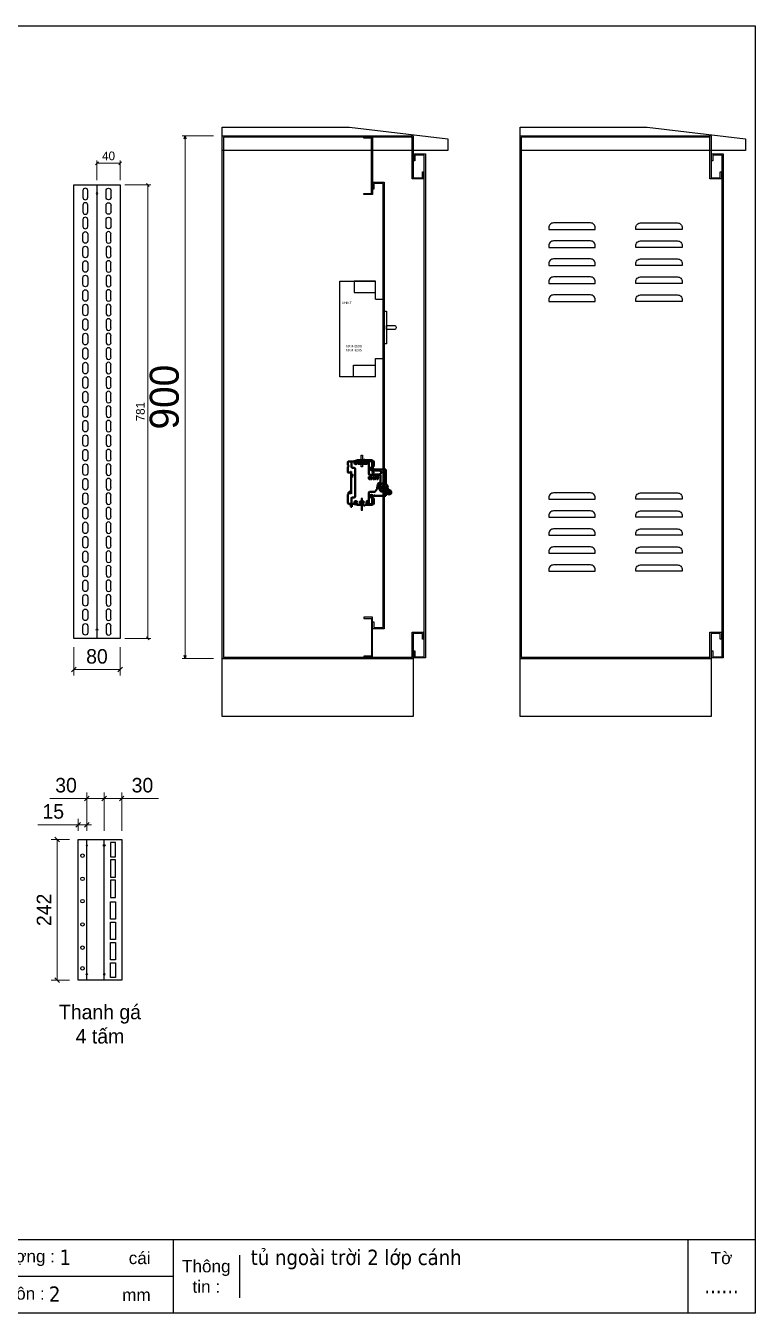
# Model space of a CAD drawing. Header units: millimetres. Extents: x 0 to 3136, y 0 to 2218.
# Drawn here: x 1879 to 3136, y 0 to 2218 of the extents above; entities that cross this region are included whole.
import ezdxf
from ezdxf.enums import TextEntityAlignment as Align

# ---------------------------------------------------------------- set-up
doc = ezdxf.new("R2010")
doc.units = ezdxf.units.MM
doc.linetypes.add('KM_SOLID', pattern=[0])
for name, color, linetype in [('CNC', 7, 'Continuous'), ('DIM', 253, 'Continuous'), ('FIRE PROTECTION', 1, 'Continuous')]:
    doc.layers.add(name, color=color, linetype=linetype)
for name, color, linetype, lineweight in [('GAI095DXF095CONTINUOUS095LINE0', 255, 'KM_SOLID', 13), ('KETI2095DXF095CONTINUOUS095LINE0', 255, 'KM_SOLID', 13), ('粗线层0', 3, 'KM_SOLID', 40), ('粗线层1', 3, 'KM_SOLID', 40)]:
    doc.layers.add(name, color=color, linetype=linetype, lineweight=lineweight)
doc.styles.add('Arial', font='arial.ttf')
doc.styles.add('Tahoma (Input Text)', font='tahoma.ttf')
doc.dimstyles.new('CNC', dxfattribs={"dimtxt": 50, "dimasz": 5, "dimexe": 5, "dimexo": 15, "dimgap": 10, "dimtad": 1, "dimdec": 0, "dimtxsty": 'Standard', "dimblk": 'OPEN30', "dimcen": 10, "dimclrd": 5, "dimclre": 5, "dimclrt": 3, "dimazin": 3, "dimtfac": 1, "dimtdec": 0, "dimtmove": 0, "dimatfit": 3, "dimldrblk": 'ARCHTICK', "dimlwd": 9, "dimlwe": 9})
doc.dimstyles.new('Dim-15', dxfattribs={"dimtxt": 15, "dimasz": 5, "dimexe": 5, "dimexo": 8, "dimgap": 5, "dimtad": 1, "dimdec": 0, "dimtxsty": 'Standard', "dimblk": 'OBLIQUE', "dimcen": 10, "dimclrd": 5, "dimclre": 5, "dimclrt": 3, "dimazin": 3, "dimtfac": 1, "dimtdec": 0, "dimtmove": 0, "dimatfit": 3, "dimldrblk": 'OBLIQUE', "dimlwd": 9, "dimlwe": 9})
doc.dimstyles.new('Dim-25', dxfattribs={"dimtxt": 25, "dimasz": 8, "dimexe": 10, "dimexo": 15, "dimgap": 10, "dimtad": 1, "dimdec": 0, "dimtxsty": 'Standard', "dimblk": 'OBLIQUE', "dimcen": 10, "dimclrd": 5, "dimclre": 5, "dimclrt": 3, "dimazin": 3, "dimtfac": 1, "dimtdec": 0, "dimtmove": 0, "dimatfit": 3, "dimldrblk": 'OBLIQUE', "dimlwd": 9, "dimlwe": 9})

# ---------------------------------------------------------------- blocks, each defined once
blk = doc.blocks.new('khungtenAsean2')
at = {"color": 7}
for p, q in [((2970, -1980), (0, -1980)), ((2020, -1980), (2020, -2100)), ((2860, -1980), (2860, -2100)), ((2128.3, -2005), (2128.3, -2075)), ((2020, -2040), (0, -2040))]:
    blk.add_line(p, q, dxfattribs=at)
blk.add_lwpolyline([(0, 0), (2970, 0), (2970, -2100), (0, -2100)], close=True, dxfattribs=at)
at = {"color": 2, "char_height": 20, "style": 'Arial'}
for s, insert, width, attachment_point in [('  Số lượng :', (1680, -2010), 917.634, 4), ('cái', (1947.6, -2010), 917.634, 4), ('Thông\\Ptin :', (2074.2, -2040), 108.311, 5), ('Tờ', (2915, -2010), 110, 5), ('  Loại tôn :', (1680, -2070), 917.634, 4), ('mm', (1936.9, -2070), 917.634, 4)]:
    blk.add_mtext(s, dxfattribs=dict(at, insert=insert, width=width, attachment_point=attachment_point))
at = {"color": 1, "style": 'Tahoma (Input Text)', "flags": 8}
for tag, p in [('#03', (506.6, -2019.3)), ('#01', (137.1, -2021.3)), ('#05', (1106.6, -2021.3)), ('#07', (1834.7, -2021.3)), ('#09', (2146.7, -2021.3)), ('#02', (98.5, -2081.3)), ('#04', (486.1, -2081.3)), ('#06', (1065.3, -2081.3)), ('#08', (1817.4, -2081.3)), ('#10', (2146.7, -2081.3))]:
    blk.add_attdef(tag, p, '', height=25, dxfattribs=at)
blk.add_attdef('#11', text='', height=25, dxfattribs=at).set_placement((2915, -2067.3), align=Align.CENTER)
blk = doc.blocks.new('*D7')
at = {"color": 0, "linetype": 'ByBlock', "lineweight": -2}
for p, q in [((2152.4, 2022.9), (2153.7, 2027.9)), ((2153.7, 2027.9), (2155.1, 2022.9)), ((2153.7, 2027.9), (2153.7, 2022.9)), ((2153.7, 1127.9), (2152.4, 1132.9)), ((2155.1, 1132.9), (2153.7, 1127.9)), ((2153.7, 1127.9), (2153.7, 1132.9))]:
    blk.add_line(p, q, dxfattribs=at)
at = {"layer": 'Defpoints', "color": 0, "transparency": 16777216}
for p in [(2153.7, 2027.9), (2217.9, 2027.9), (2217.9, 1127.9)]:
    blk.add_point(p, dxfattribs=at)
at = {"layer": 'DIM', "color": 5, "lineweight": 9, "transparency": 16777216}
for p, q in [((2202.9, 2027.9), (2148.7, 2027.9)), ((2153.7, 1132.9), (2153.7, 2022.9)), ((2202.9, 1127.9), (2148.7, 1127.9))]:
    blk.add_line(p, q, dxfattribs=at)
at = {"layer": 'DIM', "color": 3, "transparency": 16777216, "insert": (2118.2, 1577.9), "char_height": 50, "attachment_point": 5, "rotation": 90}
blk.add_mtext('900', dxfattribs=at)
blk = doc.blocks.new('_ArchTick')
at = {"color": 0, "const_width": 0.15}
blk.add_lwpolyline([(-0.5, -0.5), (0.5, 0.5)], dxfattribs=at)
blk = doc.blocks.new('_Open30')
at = {"color": 0, "linetype": 'ByBlock', "lineweight": -2}
for p, q in [((-1, 0.27), (0, 0)), ((0, 0), (-1, -0.27)), ((0, 0), (-1, 0))]:
    blk.add_line(p, q, dxfattribs=at)
blk = doc.blocks.new('nxb63-2')
at = {"color": 1}
for points in [[(29690.6, -130689.9), (29692.6, -130689.9), (29692.6, -130709.9), (29690.6, -130709.9)], [(29690.6, -130784.7), (29692.6, -130784.7), (29692.6, -130764.7), (29690.6, -130764.7)]]:
    blk.add_lwpolyline(points, close=True, dxfattribs=at)
at = {"layer": 'GAI095DXF095CONTINUOUS095LINE0', "color": 7, "linetype": 'KM_SOLID'}
blk.add_line((29732.7, -130714.8), (29733.1, -130715.2), dxfattribs=at)
blk.add_arc((29683.9, -130775.4), 0.3, 255.0184, 270, dxfattribs=at)
at = {"layer": 'KETI2095DXF095CONTINUOUS095LINE0', "color": 7, "linetype": 'KM_SOLID'}
for q in [(29683.8, -130775.7), (29683.9, -130775.7)]:
    blk.add_line((29683.9, -130775.7), q, dxfattribs=at)
at = {"layer": '粗线层0', "color": 7}
for p, q in [((29721.5, -130716.3), (29713.5, -130716.3)), ((29713.5, -130723.3), (29721.5, -130723.3)), ((29714, -130716.4), (29721.5, -130716.4)), ((29721.5, -130723.2), (29714, -130723.2))]:
    blk.add_line(p, q, dxfattribs=at)
for centre, radius, start, end in [((29713.5, -130719.8), 3.5, 90, 270), ((29711.4, -130718.5), 0.5, 153.9721, 238.0343), ((29711.4, -130721), 0.5, 121.9657, 206.0279), ((29714, -130719.8), 3.4, 90, 153.9721), ((29714, -130719.8), 3.4, 206.0279, 270), ((29710.6, -130719.8), 1, 301.9657, 58.0343), ((29721.5, -130719.8), 3.5, 270, 90), ((29721.5, -130719.8), 3.4, 270, 90)]:
    blk.add_arc(centre, radius, start, end, dxfattribs=at)
at = {"layer": '粗线层1', "color": 7}
for p, q in [((29667.6, -130701.8), (29667.6, -130706.8)), ((29668.6, -130700.8), (29677.9, -130700.8)), ((29673.6, -130710.4), (29673.6, -130700.8)), ((29676.8, -130700.8), (29683.9, -130698.9)), ((29683.9, -130698.9), (29693.7, -130698.9)), ((29685.5, -130701.7), (29691.5, -130701.7)), ((29691.5, -130702.7), (29685.5, -130702.7)), ((29685.5, -130703.7), (29691.5, -130703.7)), ((29691.5, -130704.7), (29685.5, -130704.7)), ((29694.5, -130701.7), (29700.5, -130701.7)), ((29700.5, -130702.7), (29694.5, -130702.7)), ((29694.5, -130703.7), (29700.5, -130703.7)), ((29700.5, -130704.7), (29694.5, -130704.7)), ((29697.8, -130698.9), (29709.6, -130698.9)), ((29703.5, -130722.3), (29703.5, -130698.9)), ((29704.5, -130701.4), (29704.5, -130698.9)), ((29704.5, -130700.4), (29708.5, -130700.4)), ((29708.5, -130701.4), (29708.5, -130698.9)), ((29710, -130699.3), (29709.6, -130698.9)), ((29709.6, -130711.2), (29709.6, -130698.9)), ((29710, -130711.6), (29710, -130699.3)), ((29710.4, -130700.4), (29711.6, -130700.4)), ((29712, -130700.8), (29711.6, -130700.4)), ((29711.6, -130700.4), (29711.6, -130709.7)), ((29712, -130709.3), (29712, -130700.8)), ((29667.6, -130710.3), (29667.6, -130719.7)), ((29667.9, -130720), (29671.2, -130720)), ((29671.2, -130720), (29672.1, -130718.5)), ((29672.1, -130718.5), (29671.9, -130718.2)), ((29673.1, -130718.5), (29672.1, -130718.5)), ((29673.1, -130718.5), (29673.4, -130718.2)), ((29673.1, -130756), (29673.1, -130718.5)), ((29673.2, -130727.2), (29675.8, -130726.7)), ((29675, -130722.5), (29673.3, -130722.9)), ((29674, -130727), (29674, -130722.7)), ((29675, -130722.5), (29675.1, -130722.3)), ((29675.8, -130726.7), (29675, -130722.5)), ((29678.5, -130711.9), (29675.1, -130711.9)), ((29675.8, -130726.7), (29676.1, -130726.8)), ((29680, -130761.2), (29680, -130713.4)), ((29704.6, -130727.3), (29706.4, -130727.3)), ((29722.5, -130723.8), (29705, -130723.8)), ((29707.9, -130731.1), (29707.9, -130727.4)), ((29708, -130727.3), (29708.7, -130727.3)), ((29708.9, -130727.4), (29708.9, -130728.8)), ((29709.6, -130711.2), (29714.4, -130716)), ((29710.4, -130709.7), (29711.6, -130709.7)), ((29710.8, -130728.1), (29710.8, -130727.4)), ((29711.7, -130727.3), (29711, -130727.3)), ((29711.6, -130709.7), (29712, -130709.3)), ((29711.8, -130727.4), (29711.8, -130728.1)), ((29712.3, -130731.1), (29712.3, -130727.4)), ((29712.5, -130727.3), (29712.9, -130727.3)), ((29713.2, -130714.8), (29732.7, -130714.8)), ((29715.3, -130727.4), (29715.3, -130729.8)), ((29715.5, -130727.3), (29716.2, -130727.3)), ((29716.3, -130727.4), (29716.3, -130731.1)), ((29716.5, -130727.9), (29716.5, -130727.4)), ((29716.8, -130727.3), (29720.6, -130727.3)), ((29720.6, -130727.4), (29720.6, -130727.9)), ((29724, -130735.2), (29724, -130725.3)), ((29732.7, -130714.8), (29732.7, -130738.7)), ((29733.1, -130715.2), (29733.1, -130738.7)), ((29703.5, -130730.2), (29703.5, -130728.3)), ((29704.5, -130728.4), (29704.5, -130730.1)), ((29706.4, -130731.3), (29704.6, -130731.3)), ((29706.2, -130728.1), (29704.8, -130728.1)), ((29704.8, -130730.5), (29706.2, -130730.5)), ((29706.5, -130728.6), (29706.5, -130728.4)), ((29706.5, -130730.1), (29706.5, -130729.8)), ((29707.3, -130728.8), (29706.7, -130728.8)), ((29706.7, -130729.6), (29707.3, -130729.6)), ((29707.5, -130728.3), (29707.5, -130728.6)), ((29707.5, -130729.8), (29707.5, -130730.2)), ((29708.7, -130731.3), (29708, -130731.3)), ((29711.7, -130728.8), (29708.9, -130728.8)), ((29708.9, -130729.6), (29708.9, -130731.1)), ((29708.9, -130729.6), (29710.8, -130729.6)), ((29710.8, -130731.1), (29710.8, -130729.6)), ((29711.7, -130728.3), (29711, -130728.3)), ((29711.7, -130731.3), (29711, -130731.3)), ((29711.8, -130728.9), (29711.8, -130731.1)), ((29713.2, -130731.3), (29712.5, -130731.3)), ((29713.3, -130731.1), (29713.3, -130728.8)), ((29715.2, -130731), (29713.3, -130728.8)), ((29713.5, -130727.6), (29715.3, -130729.8)), ((29717.9, -130748), (29714.6, -130752.6)), ((29716.2, -130731.3), (29715.8, -130731.3)), ((29716.8, -130728.1), (29718.2, -130728.1)), ((29718.2, -130731.1), (29718.2, -130728.1)), ((29719, -130731.3), (29718.3, -130731.3)), ((29720.6, -130728.1), (29719.2, -130728.1)), ((29719.2, -130731.1), (29719.2, -130728.1)), ((29737.8, -130751.3), (29735.5, -130749.1)), ((29736.7, -130749.6), (29735.7, -130748.7)), ((29738.1, -130751), (29735.7, -130748.7)), ((29736.7, -130749.7), (29737.2, -130749)), ((29737, -130749.3), (29737, -130749.7)), ((29737, -130749.3), (29737.7, -130750)), ((29737.2, -130749), (29739.1, -130750.6)), ((29737.7, -130749), (29737.2, -130749)), ((29737.7, -130749), (29739.3, -130750.4)), ((29667.6, -130757.5), (29669.5, -130755.6)), ((29667.6, -130757.5), (29667.6, -130772.8)), ((29667.9, -130757.7), (29667.6, -130757.5)), ((29671.2, -130752.2), (29668.5, -130754.9)), ((29668.8, -130755.6), (29668.8, -130756.3)), ((29670.4, -130755.2), (29669.1, -130755.2)), ((29669.7, -130755.5), (29673.1, -130755.5)), ((29670.4, -130755.5), (29670.4, -130755.2)), ((29671.2, -130752.2), (29671.5, -130752.2)), ((29673.1, -130754.4), (29671.5, -130752.2)), ((29673.6, -130773.8), (29673.6, -130764.2)), ((29675.1, -130762.7), (29678.5, -130762.7)), ((29688.5, -130769.8), (29694.5, -130769.8)), ((29694.5, -130770.8), (29688.5, -130770.8)), ((29688.5, -130771.8), (29694.5, -130771.8)), ((29699.7, -130770), (29699.7, -130774.5)), ((29702.2, -130770), (29702.2, -130774.5)), ((29703.5, -130774.7), (29703.5, -130754.8)), ((29713.3, -130753.3), (29705, -130753.3)), ((29714.4, -130758.6), (29709.6, -130763.4)), ((29709.6, -130775.7), (29709.6, -130763.4)), ((29710, -130775.3), (29710, -130763)), ((29710.4, -130764.9), (29711.6, -130764.9)), ((29711.6, -130764.9), (29711.6, -130774.2)), ((29712, -130765.3), (29711.6, -130764.9)), ((29712, -130773.8), (29712, -130765.3)), ((29732.7, -130759.8), (29713.2, -130759.8)), ((29732.7, -130752.8), (29732.7, -130759.8)), ((29732.7, -130759.8), (29733.1, -130759.4)), ((29732.9, -130752), (29735.4, -130754)), ((29733.1, -130752.8), (29733.1, -130759.4)), ((29733.2, -130751.7), (29735.7, -130753.6)), ((29733.4, -130753.4), (29734, -130752.8)), ((29733.4, -130753.4), (29733.4, -130753.9)), ((29733.4, -130753.4), (29735.3, -130755)), ((29733.4, -130753.9), (29735.1, -130755.3)), ((29734, -130753.1), (29733.6, -130753.2)), ((29734.4, -130753.8), (29733.6, -130753.2)), ((29734, -130753.1), (29735.3, -130754.1)), ((29734.1, -130751.9), (29735.6, -130753.1)), ((29734.3, -130751.7), (29735.8, -130752.9)), ((29734.4, -130753.8), (29734.6, -130753.6)), ((29735.1, -130754.4), (29734.4, -130753.8)), ((29734.7, -130753.5), (29734.7, -130753.4)), ((29734.7, -130753.6), (29734.7, -130753.5)), ((29734.7, -130753.5), (29735.1, -130753.8)), ((29734.9, -130753.8), (29735.1, -130753.8)), ((29735.1, -130753.7), (29735.1, -130753.8)), ((29737.1, -130751.4), (29735.7, -130750.1)), ((29737.2, -130751.3), (29735.8, -130750)), ((29735.9, -130756.5), (29735.8, -130756.6)), ((29735.8, -130756.6), (29735.8, -130756.7)), ((29736.5, -130757.3), (29735.8, -130756.6)), ((29736.4, -130757.3), (29735.8, -130756.7)), ((29736, -130754.5), (29735.9, -130754.4)), ((29735.9, -130754.4), (29736, -130754.3)), ((29736.3, -130754.6), (29736.4, -130754.5)), ((29736.5, -130754.4), (29736.4, -130754.5)), ((29736.4, -130757.3), (29736.5, -130757.3)), ((29736.5, -130757.3), (29736.6, -130757.2)), ((29738.2, -130750.8), (29737, -130749.7)), ((29737.4, -130750.3), (29737.5, -130750.3)), ((29737.5, -130750.2), (29737.7, -130750)), ((29737.8, -130750.6), (29737.5, -130750.3)), ((29737.6, -130750.3), (29737.5, -130750.3)), ((29737.7, -130750), (29738.4, -130750.6)), ((29737.8, -130750.5), (29737.8, -130750.6)), ((29737.8, -130750.6), (29737.8, -130750.7)), ((29738.4, -130751.4), (29738.5, -130751.4)), ((29738.6, -130751.4), (29738.5, -130751.4)), ((29738.7, -130751.8), (29738.6, -130751.9)), ((29738.8, -130751.7), (29738.7, -130751.8)), ((29740.7, -130750.9), (29740.6, -130751)), ((29740.7, -130750.9), (29741.5, -130751.6)), ((29740.9, -130750.9), (29740.7, -130750.9)), ((29740.9, -130750.9), (29741.5, -130751.5)), ((29741.4, -130751.7), (29741.5, -130751.6)), ((29741.5, -130751.6), (29741.5, -130751.5)), ((29668.6, -130773.8), (29677.9, -130773.8)), ((29669.8, -130774.3), (29669, -130774.3)), ((29670, -130773.9), (29670.5, -130773.8)), ((29672.4, -130778.4), (29672.4, -130773.8)), ((29672.4, -130778.4), (29672.9, -130778.9)), ((29674.4, -130778.9), (29672.9, -130778.9)), ((29674.4, -130773.8), (29674.4, -130778.9)), ((29676.8, -130773.8), (29683.8, -130775.7)), ((29693.7, -130775.7), (29683.9, -130775.7)), ((29694.5, -130772.8), (29688.5, -130772.8)), ((29697.8, -130775.7), (29709.6, -130775.7)), ((29698.5, -130774.8), (29698.5, -130775)), ((29703.2, -130774.7), (29698.7, -130774.7)), ((29703.5, -130774.7), (29703.4, -130774.7)), ((29704.5, -130775.7), (29704.5, -130773.2)), ((29708.5, -130774.2), (29704.5, -130774.2)), ((29708.5, -130775.7), (29708.5, -130773.2)), ((29710, -130775.3), (29709.6, -130775.7)), ((29710.4, -130774.2), (29711.6, -130774.2)), ((29711.6, -130774.2), (29712, -130773.8))]:
    blk.add_line(p, q, dxfattribs=at)
for centre, radius in [((29681.1, -130703.2), 2.45), ((29681.1, -130703.2), 2.15), ((29681.1, -130703.2), 1.1), ((29708.3, -130713.8), 2.45), ((29708.3, -130713.8), 2.15), ((29708.3, -130713.8), 1.1), ((29729.1, -130745.8), 7.3), ((29729.1, -130745.8), 3.45), ((29729.1, -130745.8), 3.15), ((29729.1, -130745.8), 2.45), ((29729.1, -130745.8), 2.15), ((29729.1, -130745.8), 1.1), ((29734.9, -130745.8), 0.7), ((29681.1, -130771.3), 2.45), ((29681.1, -130771.3), 2.15), ((29681.1, -130771.3), 1.1), ((29708.3, -130760.8), 2.45), ((29708.3, -130760.8), 2.15), ((29708.3, -130760.8), 1.1)]:
    blk.add_circle(centre, radius, dxfattribs=at)
for centre, radius, start, end in [((29668.6, -130701.8), 1, 90, 180), ((29683.9, -130699.2), 0.3, 89.9991, 104.9807), ((29685.5, -130702.2), 0.5, 90, 270), ((29685.5, -130704.2), 0.5, 90, 270), ((29691.5, -130702.2), 0.5, 270, 90), ((29691.5, -130704.2), 0.5, 270, 90), ((29693.7, -130698.1), 0.8, 270, 322.0201), ((29694.5, -130702.2), 0.5, 90, 270), ((29694.5, -130704.2), 0.5, 90, 270), ((29695.8, -130699.7), 1.8, 37.9799, 142.0201), ((29697.8, -130698.1), 0.8, 217.9781, 270.0013), ((29697.8, -130698.1), 0.8, 217.9799, 270), ((29700.5, -130702.2), 0.5, 270, 90), ((29700.5, -130704.2), 0.5, 270, 90), ((29710.4, -130700), 0.4, 180, 270), ((29668.1, -130706.8), 0.5, 180, 240), ((29668.1, -130710.3), 0.5, 120, 180), ((29667.9, -130719.7), 0.3, 180, 270), ((29667.1, -130708.6), 1.5, 300, 60), ((29671, -130719.7), 0.3, 269.9953, 329.9905), ((29673.3, -130722.7), 0.2, 179.9863, 282.0029), ((29673.3, -130727.4), 0.2, 102, 180), ((29675.1, -130710.4), 1.5, 180, 270), ((29678.5, -130713.4), 1.5, 0, 90), ((29705, -130722.3), 1.5, 180, 270), ((29710.4, -130710.1), 0.4, 90, 180), ((29722.5, -130725.3), 1.5, 0, 90), ((29716.6, -130747.1), 1.5, 325, 6.0402), ((29729.1, -130745.8), 11, 121.8704, 186.0402), ((29729.1, -130745.8), 7.7, 63.2022, 296.7975), ((29729.1, -130745.8), 7.3, 62.2403, 297.7598), ((29722.5, -130735.2), 1.5, 301.8704, 0), ((29732.5, -130738.7), 0.6, 258.9612, 0), ((29732.5, -130738.7), 0.2, 290.8967, 0), ((29728.5, -130738.3), 4.03, 346.0784, 347.7261), ((29732.7, -130739.4), 0.1, 113.7331, 240.1632), ((29735.1, -130745.7), 0.9, 187.5311, 222.9924), ((29735.1, -130745.7), 0.9, 188.1215, 232.0499), ((29735, -130750.8), 1.2, 46.2053, 80.1013), ((29668.8, -130755.2), 0.4, 135, 270), ((29669.1, -130754.8), 0.4, 135, 270), ((29669.7, -130755.8), 0.3, 90, 135), ((29675.1, -130764.2), 1.5, 90, 180), ((29678.5, -130761.2), 1.5, 270, 0), ((29688.5, -130770.3), 0.5, 90, 270), ((29688.5, -130772.3), 0.5, 90, 270), ((29694.5, -130770.3), 0.5, 270, 90), ((29694.5, -130772.3), 0.5, 270, 90), ((29701, -130770), 1.26, 0, 180), ((29705, -130754.8), 1.5, 90, 180), ((29710.4, -130764.5), 0.4, 180, 270), ((29713.3, -130751.8), 1.5, 270, 325), ((29732.5, -130752.8), 0.6, 0, 101.037), ((29732.5, -130752.8), 0.2, 0, 69.0963), ((29732.7, -130752.2), 0.1, 119.837, 214.4325), ((29734.9, -130751), 1.2, 199.1391, 231.7907), ((29734.9, -130751), 1, 194.2296, 231.7907), ((29735, -130750.8), 1, 46.2053, 85.0457), ((29736.7, -130752.4), 2.49, 231.7907, 46.2054), ((29733.9, -130756.6), 1.8, 19.0787, 48.998), ((29736.7, -130752.4), 2.19, 231.7907, 46.2053), ((29733.9, -130756.6), 2.1, 19.0787, 48.998), ((29736.7, -130752.4), 1.99, 231.7907, 46.2053), ((29736.4, -130752.1), 1.2, 231.7907, 46.2053), ((29736.5, -130755.7), 1, 199.0787, 217.6062), ((29736.7, -130752.4), 1.59, 231.7907, 46.2053), ((29738.6, -130754.1), 3.65, 217.6062, 319.0465), ((29736.4, -130752.1), 1, 231.7907, 46.2053), ((29736.5, -130755.7), 0.7, 199.0787, 217.6062), ((29738.6, -130754.1), 3.35, 217.6062, 319.0509), ((29740.5, -130749), 2.1, 228.998, 258.9173), ((29740.5, -130749), 1.8, 228.998, 258.9173), ((29739.9, -130751.8), 1, 60.3897, 78.9173), ((29739.9, -130751.8), 0.7, 60.3897, 78.9173), ((29738.6, -130754.1), 3.35, 318.945, 60.3897), ((29738.6, -130754.1), 3.65, 318.9494, 60.3897), ((29668.6, -130772.8), 1, 180, 270), ((29670.2, -130774.3), 1.2, 155.3667, 180), ((29670.2, -130774.3), 0.4, 105.6184, 180), ((29693.7, -130776.5), 0.8, 37.9779, 90), ((29693.7, -130776.5), 0.8, 37.9799, 90), ((29695.8, -130774.9), 1.8, 217.9799, 322.0201), ((29697.8, -130776.5), 0.8, 90, 142.0201), ((29710.4, -130774.6), 0.4, 90, 180)]:
    blk.add_arc(centre, radius, start, end, dxfattribs=at)
for points in [[(29704.6, -130727.3), (29704.1, -130727.3), (29703.5, -130727.8), (29703.5, -130728.3)], [(29707.5, -130728.3), (29707.5, -130727.8), (29706.9, -130727.3), (29706.4, -130727.3)], [(29707.9, -130727.4), (29707.9, -130727.4), (29707.9, -130727.3), (29708, -130727.3)], [(29708.7, -130727.3), (29708.8, -130727.3), (29708.9, -130727.4), (29708.9, -130727.4)], [(29710.8, -130727.4), (29710.8, -130727.4), (29710.9, -130727.3), (29711, -130727.3)], [(29711.7, -130727.3), (29711.7, -130727.3), (29711.8, -130727.4), (29711.8, -130727.4)], [(29712.3, -130727.4), (29712.3, -130727.4), (29712.4, -130727.3), (29712.5, -130727.3)], [(29712.9, -130727.3), (29713.1, -130727.3), (29713.3, -130727.4), (29713.5, -130727.6)], [(29715.3, -130727.4), (29715.3, -130727.4), (29715.4, -130727.3), (29715.5, -130727.3)], [(29716.2, -130727.3), (29716.2, -130727.3), (29716.3, -130727.4), (29716.3, -130727.4)], [(29716.5, -130727.4), (29716.5, -130727.3), (29716.7, -130727.3), (29716.8, -130727.3)], [(29720.6, -130727.3), (29720.7, -130727.3), (29720.6, -130727.4), (29720.6, -130727.4)], [(29703.5, -130730.2), (29703.5, -130730.7), (29704.1, -130731.3), (29704.6, -130731.3)], [(29704.5, -130728.4), (29704.5, -130728.3), (29704.7, -130728.1), (29704.8, -130728.1)], [(29704.8, -130730.5), (29704.7, -130730.5), (29704.5, -130730.3), (29704.5, -130730.1)], [(29706.2, -130728.1), (29706.3, -130728.1), (29706.5, -130728.3), (29706.5, -130728.4)], [(29706.5, -130730.1), (29706.5, -130730.3), (29706.3, -130730.5), (29706.2, -130730.5)], [(29706.4, -130731.3), (29706.9, -130731.3), (29707.5, -130730.7), (29707.5, -130730.2)], [(29706.5, -130728.6), (29706.5, -130728.7), (29706.6, -130728.8), (29706.7, -130728.8)], [(29706.7, -130729.6), (29706.6, -130729.6), (29706.5, -130729.7), (29706.5, -130729.8)], [(29707.3, -130728.8), (29707.4, -130728.8), (29707.5, -130728.7), (29707.5, -130728.6)], [(29707.5, -130729.8), (29707.5, -130729.7), (29707.4, -130729.6), (29707.3, -130729.6)], [(29708, -130731.3), (29707.9, -130731.3), (29707.9, -130731.2), (29707.9, -130731.1)], [(29708.9, -130731.1), (29708.9, -130731.2), (29708.8, -130731.3), (29708.7, -130731.3)], [(29711, -130728.3), (29710.9, -130728.3), (29710.8, -130728.2), (29710.8, -130728.1)], [(29711, -130731.3), (29710.9, -130731.3), (29710.8, -130731.2), (29710.8, -130731.1)], [(29711.8, -130728.1), (29711.8, -130728.2), (29711.7, -130728.3), (29711.7, -130728.3)], [(29711.7, -130728.8), (29711.8, -130728.8), (29711.8, -130728.8), (29711.8, -130728.9)], [(29711.8, -130731.1), (29711.8, -130731.2), (29711.7, -130731.3), (29711.7, -130731.3)], [(29712.5, -130731.3), (29712.4, -130731.3), (29712.3, -130731.2), (29712.3, -130731.1)], [(29713.3, -130731.1), (29713.3, -130731.2), (29713.2, -130731.3), (29713.2, -130731.3)], [(29715.8, -130731.3), (29715.5, -130731.3), (29715.3, -130731.2), (29715.2, -130731)], [(29716.3, -130731.1), (29716.3, -130731.2), (29716.2, -130731.3), (29716.2, -130731.3)], [(29716.8, -130728.1), (29716.7, -130728.1), (29716.5, -130728), (29716.5, -130727.9)], [(29718.3, -130731.3), (29718.2, -130731.3), (29718.2, -130731.2), (29718.2, -130731.1)], [(29719.2, -130731.1), (29719.2, -130731.2), (29719.1, -130731.3), (29719, -130731.3)], [(29720.6, -130727.9), (29720.6, -130728), (29720.7, -130728.1), (29720.6, -130728.1)], [(29703.3, -130774.6), (29703.3, -130774.5), (29703.3, -130774.5), (29703.3, -130774.5)], [(29703.4, -130774.7), (29703.4, -130774.6), (29703.4, -130774.6), (29703.3, -130774.6)]]:
    blk.add_open_spline(points, degree=3, dxfattribs=at)
for points, knots in [([(29732.5, -130739.2), (29732.5, -130739.1), (29732.5, -130739), (29732.5, -130738.9), (29732.5, -130738.9)], [0, 0, 0, 0, 0.2271569, 0.3039076, 0.3039076, 0.3039076, 0.3039076]), ([(29673.1, -130756), (29673.1, -130756.1), (29673.1, -130756.2), (29673.2, -130756.5), (29673.3, -130756.7), (29673.4, -130756.8)], [0, 0, 0, 0, 0.1974331, 0.4172417, 0.8881753, 0.8881753, 0.8881753, 0.8881753]), ([(29732.5, -130752.6), (29732.5, -130752.6), (29732.5, -130752.4), (29732.5, -130752.3), (29732.5, -130752.2)], [0, 0, 0, 0, 0.2110423, 0.4197038, 0.4197038, 0.4197038, 0.4197038]), ([(29735.9, -130754.4), (29735.9, -130754.4), (29735.9, -130754.4), (29735.9, -130754.4), (29735.9, -130754.4), (29735.9, -130754.4), (29735.9, -130754.4), (29735.9, -130754.4), (29736, -130754.4), (29736, -130754.4), (29736, -130754.4), (29736, -130754.4), (29736, -130754.4), (29736.1, -130754.4), (29736.1, -130754.4), (29736.2, -130754.4), (29736.2, -130754.4), (29736.3, -130754.5), (29736.3, -130754.5), (29736.3, -130754.5), (29736.4, -130754.5), (29736.4, -130754.5), (29736.4, -130754.5), (29736.4, -130754.5), (29736.4, -130754.5), (29736.4, -130754.5), (29736.4, -130754.5), (29736.4, -130754.5), (29736.4, -130754.5), (29736.4, -130754.5), (29736.4, -130754.5)], [0, 0, 0, 0, 0.0003039, 0.0012122, 0.0027203, 0.0048238, 0.0107984, 0.0190926, 0.0296171, 0.0422645, 0.0569243, 0.0734517, 0.1114359, 0.1547645, 0.2017554, 0.2506054, 0.2994458, 0.3464179, 0.3897397, 0.4277561, 0.4443144, 0.4590127, 0.4717025, 0.48227, 0.4906045, 0.4966131, 0.4987299, 0.5002484, 0.5011635, 0.5014701, 0.5014701, 0.5014701, 0.5014701]), ([(29738.7, -130751.8), (29738.7, -130751.8), (29738.7, -130751.8), (29738.7, -130751.8), (29738.7, -130751.8), (29738.7, -130751.8), (29738.7, -130751.8), (29738.7, -130751.8), (29738.7, -130751.8), (29738.7, -130751.8), (29738.7, -130751.8), (29738.7, -130751.8), (29738.7, -130751.7), (29738.7, -130751.7), (29738.6, -130751.7), (29738.6, -130751.6), (29738.6, -130751.6), (29738.6, -130751.5), (29738.6, -130751.5), (29738.5, -130751.5), (29738.5, -130751.4), (29738.5, -130751.4), (29738.5, -130751.4), (29738.5, -130751.4), (29738.5, -130751.4), (29738.5, -130751.4), (29738.5, -130751.4), (29738.5, -130751.4), (29738.5, -130751.4), (29738.5, -130751.4), (29738.5, -130751.4)], [0, 0, 0, 0, 0.0003066, 0.0012217, 0.0027402, 0.004857, 0.0108656, 0.0192001, 0.0297677, 0.0424575, 0.0571558, 0.0737142, 0.1117307, 0.1550526, 0.2020248, 0.2508652, 0.299715, 0.3467057, 0.3900341, 0.4280183, 0.4445458, 0.4592057, 0.4718531, 0.4823777, 0.4906718, 0.4966464, 0.4987498, 0.500258, 0.5011662, 0.5014701, 0.5014701, 0.5014701, 0.5014701]), ([(29698.7, -130774.5), (29698.6, -130774.5), (29698.5, -130774.6), (29698.5, -130774.7), (29698.5, -130774.8)], [0, 0, 0, 0, 0.1941781, 0.3868654, 0.3868654, 0.3868654, 0.3868654]), ([(29698.7, -130775.7), (29698.6, -130775.7), (29698.6, -130775.7), (29698.6, -130775.6), (29698.5, -130775.6), (29698.5, -130775.5), (29698.5, -130775.4), (29698.5, -130775.2), (29698.5, -130775.1), (29698.5, -130775)], [0, 0, 0, 0, 0.0536656, 0.1110299, 0.1820802, 0.2715564, 0.3793196, 0.5024684, 0.7761707, 0.7761707, 0.7761707, 0.7761707]), ([(29699.5, -130774.7), (29699.6, -130774.7), (29699.6, -130774.6), (29699.7, -130774.6), (29699.7, -130774.5), (29699.7, -130774.5)], [0, 0, 0, 0, 0.110363, 0.1846071, 0.2703276, 0.2703276, 0.2703276, 0.2703276]), ([(29702.2, -130774.5), (29702.2, -130774.5), (29702.2, -130774.6), (29702.3, -130774.6), (29702.3, -130774.7), (29702.4, -130774.7)], [0, 0, 0, 0, 0.0857206, 0.1599647, 0.2703276, 0.2703276, 0.2703276, 0.2703276]), ([(29703.5, -130774.7), (29703.5, -130774.8), (29703.5, -130775), (29703.5, -130775.2), (29703.4, -130775.4), (29703.4, -130775.5), (29703.4, -130775.6), (29703.3, -130775.7), (29703.3, -130775.7), (29703.2, -130775.7)], [0, 0, 0, 0, 0.388941, 0.563968, 0.716802, 0.842525, 0.940215, 1.017339, 1.09147, 1.09147, 1.09147, 1.09147])]:
    blk.add_open_spline(points, degree=3, knots=knots, dxfattribs=at)
blk = doc.blocks.new('nxm-250-320-2')
at = {"color": 7}
for p, q in [((29687.9, -129233.4), (29687.9, -129201.9)), ((29687.9, -129233.4), (29702.9, -129233.4)), ((29702.9, -129253.9), (29702.9, -129233.4)), ((29702.9, -129253.9), (29702.9, -129309.9)), ((29702.9, -129335.4), (29702.9, -129309.9)), ((29687.9, -129335.4), (29702.9, -129335.4)), ((29687.9, -129366.9), (29687.9, -129335.4))]:
    blk.add_line(p, q, dxfattribs=at)
for points in [[(29687.9, -129366.9), (29626.4, -129366.9), (29626.4, -129201.9), (29687.9, -129201.9)], [(29687.9, -129201.9), (29650.9, -129201.9), (29650.9, -129221.9), (29687.9, -129221.9)], [(29702.9, -129253.9), (29706.9, -129253.9), (29706.9, -129309.9), (29702.9, -129309.9)], [(29687.9, -129366.9), (29649.9, -129366.9), (29649.9, -129346.9), (29687.9, -129346.9)]]:
    blk.add_lwpolyline(points, dxfattribs=at)
blk.add_lwpolyline([(29706.9, -129278.4), (29720.4, -129278.4, -0.414214), (29723.4, -129281.4), (29723.4, -129282.4, -0.414214), (29720.4, -129285.4), (29706.9, -129285.4)], format="xyb", close=True, dxfattribs=at)
at = {"color": 7, "char_height": 4, "width": 17.069, "attachment_point": 5, "style": 'Arial'}
for s, insert in [('CHINT', (29638.4, -129239.7)), ('NXM-250S\\PNXM-320S', (29650.9, -129317.5))]:
    blk.add_mtext(s, dxfattribs=dict(at, insert=insert))
blk = doc.blocks.new('f3daunguoc')
at = {"layer": 'CNC', "color": 2, "lineweight": -3}
blk.add_circle((0, 0), 1.5, dxfattribs=at)
blk = doc.blocks.new('f2dauxuoi')
at = {"layer": 'CNC', "color": 2, "lineweight": -3}
blk.add_circle((0, 0), 1, dxfattribs=at)
blk = doc.blocks.new('*D10')
at = {"color": 0, "linetype": 'ByBlock', "lineweight": -2}
for p, q in [((1937.2, 811.8), (1929.2, 819.8)), ((1929.2, 577.8), (1937.2, 569.8))]:
    blk.add_line(p, q, dxfattribs=at)
at = {"layer": 'Defpoints', "color": 0, "ltscale": 3, "transparency": 16777216}
for p in [(1969.5, 815.8), (1933.2, 573.8), (1969.5, 573.8)]:
    blk.add_point(p, dxfattribs=at)
at = {"layer": 'DIM', "color": 5, "lineweight": 9, "ltscale": 3, "transparency": 16777216}
for p, q in [((1954.5, 815.8), (1923.2, 815.8)), ((1933.2, 815.8), (1933.2, 573.8)), ((1954.5, 573.8), (1923.2, 573.8))]:
    blk.add_line(p, q, dxfattribs=at)
at = {"layer": 'DIM', "color": 3, "ltscale": 3, "transparency": 16777216, "insert": (1910.6, 694.8), "char_height": 25, "attachment_point": 5, "rotation": 90}
blk.add_mtext('242', dxfattribs=at)
blk = doc.blocks.new('_Oblique')
at = {"color": 0, "linetype": 'ByBlock', "lineweight": -2}
blk.add_line((-0.5, -0.5), (0.5, 0.5), dxfattribs=at)
blk = doc.blocks.new('*D11')
at = {"color": 0, "linetype": 'ByBlock', "lineweight": -2}
for p, q in [((2018.5, 890.7), (2010.5, 882.7)), ((2040.5, 882.7), (2048.5, 890.7))]:
    blk.add_line(p, q, dxfattribs=at)
at = {"layer": 'Defpoints', "color": 0, "ltscale": 3, "transparency": 16777216}
for p in [(2044.5, 886.7), (2014.5, 815.8), (2044.5, 815.8)]:
    blk.add_point(p, dxfattribs=at)
at = {"layer": 'DIM', "color": 5, "lineweight": 9, "ltscale": 3, "transparency": 16777216}
for p, q in [((2014.5, 830.8), (2014.5, 896.7)), ((2044.5, 830.8), (2044.5, 896.7)), ((2014.5, 886.7), (2044.5, 886.7)), ((2044.5, 886.7), (2108.2, 886.7))]:
    blk.add_line(p, q, dxfattribs=at)
at = {"layer": 'DIM', "color": 3, "ltscale": 3, "transparency": 16777216, "insert": (2080.3, 909.4), "char_height": 25, "attachment_point": 5}
blk.add_mtext('30', dxfattribs=at)
blk = doc.blocks.new('*D12')
at = {"color": 0, "linetype": 'ByBlock', "lineweight": -2}
for p, q in [((1988.5, 890.7), (1980.5, 882.7)), ((2010.5, 882.7), (2018.5, 890.7))]:
    blk.add_line(p, q, dxfattribs=at)
at = {"layer": 'Defpoints', "color": 0, "ltscale": 3, "transparency": 16777216}
for p in [(1984.5, 886.7), (1984.5, 815.8), (2014.5, 815.8)]:
    blk.add_point(p, dxfattribs=at)
at = {"layer": 'DIM', "color": 5, "lineweight": 9, "ltscale": 3, "transparency": 16777216}
for p, q in [((1984.5, 830.8), (1984.5, 896.7)), ((2014.5, 830.8), (2014.5, 896.7)), ((1984.5, 886.7), (1920.8, 886.7)), ((2014.5, 886.7), (1984.5, 886.7))]:
    blk.add_line(p, q, dxfattribs=at)
at = {"layer": 'DIM', "color": 3, "ltscale": 3, "transparency": 16777216, "insert": (1948.6, 909.4), "char_height": 25, "attachment_point": 5}
blk.add_mtext('30', dxfattribs=at)
blk = doc.blocks.new('*D13')
at = {"color": 0, "linetype": 'ByBlock', "lineweight": -2}
for p, q in [((1965.5, 837.5), (1973.5, 845.5)), ((1988.5, 845.5), (1980.5, 837.5))]:
    blk.add_line(p, q, dxfattribs=at)
at = {"layer": 'Defpoints', "color": 0, "ltscale": 3, "transparency": 16777216}
for p in [(1969.5, 841.5), (1969.5, 815.8), (1984.5, 815.8)]:
    blk.add_point(p, dxfattribs=at)
at = {"layer": 'DIM', "color": 5, "lineweight": 9, "ltscale": 3, "transparency": 16777216}
for p, q in [((1969.5, 830.8), (1969.5, 851.5)), ((1984.5, 830.8), (1984.5, 851.5)), ((1969.5, 841.5), (1899.8, 841.5)), ((1984.5, 841.5), (1969.5, 841.5)), ((1984.5, 841.5), (1992.5, 841.5))]:
    blk.add_line(p, q, dxfattribs=at)
at = {"layer": 'DIM', "color": 3, "ltscale": 3, "transparency": 16777216, "insert": (1926.6, 864.2), "char_height": 25, "attachment_point": 5}
blk.add_mtext('15', dxfattribs=at)
blk = doc.blocks.new('*D14')
at = {"color": 0, "linetype": 'ByBlock', "lineweight": -2}
for p, q in [((2092.1, 1941), (2087.1, 1946)), ((2087.1, 1164.8), (2092.1, 1159.8))]:
    blk.add_line(p, q, dxfattribs=at)
at = {"layer": 'Defpoints', "color": 0, "transparency": 16777216}
for p in [(2041.9, 1943.5), (2041.9, 1162.3), (2089.6, 1162.3)]:
    blk.add_point(p, dxfattribs=at)
at = {"layer": 'DIM', "color": 5, "lineweight": 9, "transparency": 16777216}
for p, q in [((2049.9, 1943.5), (2094.6, 1943.5)), ((2089.6, 1943.5), (2089.6, 1162.3)), ((2049.9, 1162.3), (2094.6, 1162.3))]:
    blk.add_line(p, q, dxfattribs=at)
at = {"layer": 'DIM', "color": 3, "transparency": 16777216, "insert": (2076.9, 1552.9), "char_height": 15, "attachment_point": 5, "rotation": 90}
blk.add_mtext('781', dxfattribs=at)
blk = doc.blocks.new('*D15')
at = {"color": 0, "linetype": 'ByBlock', "lineweight": -2}
for p, q in [((2004.4, 1983.2), (1999.4, 1978.2)), ((2039.4, 1978.2), (2044.4, 1983.2))]:
    blk.add_line(p, q, dxfattribs=at)
at = {"layer": 'Defpoints', "color": 0, "transparency": 16777216}
for p in [(2041.9, 1980.7), (2001.9, 1943.5), (2041.9, 1943.5)]:
    blk.add_point(p, dxfattribs=at)
at = {"layer": 'DIM', "color": 5, "lineweight": 9, "transparency": 16777216}
for p, q in [((2001.9, 1951.5), (2001.9, 1985.7)), ((2001.9, 1980.7), (2041.9, 1980.7)), ((2041.9, 1951.5), (2041.9, 1985.7))]:
    blk.add_line(p, q, dxfattribs=at)
at = {"layer": 'DIM', "color": 3, "transparency": 16777216, "insert": (2021.9, 1993.3), "char_height": 15, "attachment_point": 5}
blk.add_mtext('40', dxfattribs=at)
blk = doc.blocks.new('ovan8.5x20')
at = {"layer": 'CNC', "color": 2, "lineweight": -3}
for p, q in [((5.7, 4.2), (-5.8, 4.2)), ((-5.8, -4.2), (5.7, -4.2))]:
    blk.add_line(p, q, dxfattribs=at)
for centre, start, end in [((-5.8, 0), 90, 270), ((5.7, 0), 270, 90)]:
    blk.add_arc(centre, 4.25, start, end, dxfattribs=at)
blk = doc.blocks.new('*D16')
at = {"color": 0, "linetype": 'ByBlock', "lineweight": -2}
for p, q in [((1965.9, 1112.6), (1957.9, 1104.6)), ((2037.9, 1104.6), (2045.9, 1112.6))]:
    blk.add_line(p, q, dxfattribs=at)
at = {"layer": 'Defpoints', "color": 0, "ltscale": 3, "transparency": 16777216}
for p in [(1961.9, 1162.3), (2041.9, 1162.3), (2041.9, 1108.6)]:
    blk.add_point(p, dxfattribs=at)
at = {"layer": 'DIM', "color": 5, "lineweight": 9, "ltscale": 3, "transparency": 16777216}
for p, q in [((1961.9, 1147.3), (1961.9, 1098.6)), ((2041.9, 1147.3), (2041.9, 1098.6)), ((1961.9, 1108.6), (2041.9, 1108.6))]:
    blk.add_line(p, q, dxfattribs=at)
at = {"layer": 'DIM', "color": 3, "ltscale": 3, "transparency": 16777216, "insert": (2001.9, 1131.3), "char_height": 25, "attachment_point": 5}
blk.add_mtext('80', dxfattribs=at)

msp = doc.modelspace()

# ---------------------------------------------------------------- linework, layer by layer
at = {"color": 7}
for p, q in [((2001.9, 1943.5), (2001.9, 1162.3)), ((1969.5, 815.8), (2044.5, 815.8)), ((1969.5, 573.8), (1969.5, 815.8)), ((1984.5, 573.8), (1984.5, 815.8)), ((2014.5, 573.8), (2014.5, 815.8)), ((2044.5, 815.8), (2044.5, 573.8)), ((2044.5, 573.8), (1969.5, 573.8))]:
    msp.add_line(p, q, dxfattribs=at)
for points in [[(2564.9, 1965.9), (2564.9, 1953.9), (2544.9, 1953.9), (2544.9, 2025.9), (2219.9, 2025.9), (2219.9, 1129.9), (2544.9, 1129.9), (2544.9, 1172.9), (2564.9, 1172.9), (2564.9, 1160.9), (2562.9, 1160.9), (2562.9, 1170.9), (2546.9, 1170.9), (2546.9, 1127.9), (2217.9, 1127.9), (2217.9, 2027.9), (2546.9, 2027.9), (2546.9, 1955.9), (2562.9, 1955.9), (2562.9, 1965.9)], [(3078.1, 1965.9), (3078.1, 1953.9), (3058.1, 1953.9), (3058.1, 2025.9), (2733.1, 2025.9), (2733.1, 1129.9), (3058.1, 1129.9), (3058.1, 1172.9), (3078.1, 1172.9), (3078.1, 1160.9), (3076.1, 1160.9), (3076.1, 1170.9), (3060.1, 1170.9), (3060.1, 1127.9), (2731.1, 1127.9), (2731.1, 2027.9), (3060.1, 2027.9), (3060.1, 1955.9), (3076.1, 1955.9), (3076.1, 1965.9)], [(2547.9, 1984.9), (2547.9, 1996.9), (2567.9, 1996.9), (2567.9, 1128.9), (2547.9, 1128.9), (2547.9, 1140.9), (2549.9, 1140.9), (2549.9, 1130.9), (2565.9, 1130.9), (2565.9, 1994.9), (2549.9, 1994.9), (2549.9, 1984.9)], [(3061.1, 1984.9), (3061.1, 1996.9), (3081.1, 1996.9), (3081.1, 1128.9), (3061.1, 1128.9), (3061.1, 1140.9), (3063.1, 1140.9), (3063.1, 1130.9), (3079.1, 1130.9), (3079.1, 1994.9), (3063.1, 1994.9), (3063.1, 1984.9)], [(1961.9, 1943.5), (2041.9, 1943.5), (2041.9, 1162.3), (1961.9, 1162.3)], [(2476.9, 1935.9), (2476.9, 1947.9), (2496.9, 1947.9), (2496.9, 1178.9), (2476.9, 1178.9), (2476.9, 1190.9), (2478.9, 1190.9), (2478.9, 1180.9), (2494.9, 1180.9), (2494.9, 1945.9), (2478.9, 1945.9), (2478.9, 1935.9)]]:
    msp.add_lwpolyline(points, close=True, dxfattribs=at)
at = {"color": 3}
for points in [[(2461.9, 1928.9), (2474.9, 1928.9), (2474.9, 2023.9), (2461.9, 2023.9), (2461.9, 2025.9), (2476.9, 2025.9), (2476.9, 1926.9), (2461.9, 1926.9)], [(2461.9, 1196.9), (2474.9, 1196.9), (2474.9, 1131.9), (2461.9, 1131.9), (2461.9, 1129.9), (2476.9, 1129.9), (2476.9, 1198.9), (2461.9, 1198.9)]]:
    msp.add_lwpolyline(points, close=True, dxfattribs=at)
at = {"color": 2}
for points in [[(2852.6, 1877.9), (2788.6, 1877.9, 0.414214), (2780.6, 1869.9), (2780.6, 1866.9), (2860.6, 1866.9), (2860.6, 1869.9, 0.414214)], [(2938.6, 1877.9), (3002.6, 1877.9, -0.414214), (3010.6, 1869.9), (3010.6, 1866.9), (2930.6, 1866.9), (2930.6, 1869.9, -0.414214)], [(2852.6, 1846.9), (2788.6, 1846.9, 0.414214), (2780.6, 1838.9), (2780.6, 1835.9), (2860.6, 1835.9), (2860.6, 1838.9, 0.414214)], [(2938.6, 1846.9), (3002.6, 1846.9, -0.414214), (3010.6, 1838.9), (3010.6, 1835.9), (2930.6, 1835.9), (2930.6, 1838.9, -0.414214)], [(2852.6, 1815.9), (2788.6, 1815.9, 0.414214), (2780.6, 1807.9), (2780.6, 1804.9), (2860.6, 1804.9), (2860.6, 1807.9, 0.414214)], [(2938.6, 1815.9), (3002.6, 1815.9, -0.414214), (3010.6, 1807.9), (3010.6, 1804.9), (2930.6, 1804.9), (2930.6, 1807.9, -0.414214)], [(2852.6, 1784.9), (2788.6, 1784.9, 0.414214), (2780.6, 1776.9), (2780.6, 1773.9), (2860.6, 1773.9), (2860.6, 1776.9, 0.414214)], [(2938.6, 1784.9), (3002.6, 1784.9, -0.414214), (3010.6, 1776.9), (3010.6, 1773.9), (2930.6, 1773.9), (2930.6, 1776.9, -0.414214)], [(2852.6, 1753.9), (2788.6, 1753.9, 0.414214), (2780.6, 1745.9), (2780.6, 1742.9), (2860.6, 1742.9), (2860.6, 1745.9, 0.414214)], [(2938.6, 1753.9), (3002.6, 1753.9, -0.414214), (3010.6, 1745.9), (3010.6, 1742.9), (2930.6, 1742.9), (2930.6, 1745.9, -0.414214)], [(2852.6, 1412.9), (2788.6, 1412.9, 0.414214), (2780.6, 1404.9), (2780.6, 1401.9), (2860.6, 1401.9), (2860.6, 1404.9, 0.414214)], [(2938.6, 1412.9), (3002.6, 1412.9, -0.414214), (3010.6, 1404.9), (3010.6, 1401.9), (2930.6, 1401.9), (2930.6, 1404.9, -0.414214)], [(2852.6, 1381.9), (2788.6, 1381.9, 0.414214), (2780.6, 1373.9), (2780.6, 1370.9), (2860.6, 1370.9), (2860.6, 1373.9, 0.414214)], [(2938.6, 1381.9), (3002.6, 1381.9, -0.414214), (3010.6, 1373.9), (3010.6, 1370.9), (2930.6, 1370.9), (2930.6, 1373.9, -0.414214)], [(2852.6, 1350.9), (2788.6, 1350.9, 0.414214), (2780.6, 1342.9), (2780.6, 1339.9), (2860.6, 1339.9), (2860.6, 1342.9, 0.414214)], [(2938.6, 1350.9), (3002.6, 1350.9, -0.414214), (3010.6, 1342.9), (3010.6, 1339.9), (2930.6, 1339.9), (2930.6, 1342.9, -0.414214)], [(2852.6, 1319.9), (2788.6, 1319.9, 0.414214), (2780.6, 1311.9), (2780.6, 1308.9), (2860.6, 1308.9), (2860.6, 1311.9, 0.414214)], [(2938.6, 1319.9), (3002.6, 1319.9, -0.414214), (3010.6, 1311.9), (3010.6, 1308.9), (2930.6, 1308.9), (2930.6, 1311.9, -0.414214)], [(2852.6, 1288.9), (2788.6, 1288.9, 0.414214), (2780.6, 1280.9), (2780.6, 1277.9), (2860.6, 1277.9), (2860.6, 1280.9, 0.414214)], [(2938.6, 1288.9), (3002.6, 1288.9, -0.414214), (3010.6, 1280.9), (3010.6, 1277.9), (2930.6, 1277.9), (2930.6, 1280.9, -0.414214)]]:
    msp.add_lwpolyline(points, format="xyb", close=True, dxfattribs=at)
at = {"color": 7, "ltscale": 3}
for points in [[(2217.9, 1127.9), (2546.9, 1127.9), (2546.9, 1027.9), (2217.9, 1027.9)], [(2731.1, 1127.9), (3060.1, 1127.9), (3060.1, 1027.9), (2731.1, 1027.9)]]:
    msp.add_lwpolyline(points, close=True, dxfattribs=at)
at = {"color": 2}
for points in [[(2025, 786), (2034, 786), (2034, 811), (2025, 811)], [(2025, 751), (2034, 751), (2034, 781), (2025, 781)], [(2025, 716), (2034, 716), (2034, 746), (2025, 746)], [(2025, 708.5), (2034, 708.5), (2034, 678.5), (2025, 678.5)], [(2025, 673.5), (2034, 673.5), (2034, 643.5), (2025, 643.5)], [(2025, 638.5), (2034, 638.5), (2034, 608.5), (2025, 608.5)], [(2025, 603.5), (2034, 603.5), (2034, 578.5), (2025, 578.5)]]:
    msp.add_lwpolyline(points, close=True, dxfattribs=at)
for centre in [(1977, 788.2), (1977, 748.2), (1977, 709.7), (1977, 669.7), (1977, 629.7), (1977, 594)]:
    msp.add_circle(centre, 3, dxfattribs=at)
at = {"layer": 'FIRE PROTECTION', "linetype": 'Continuous'}
for points in [[(2606.4, 2002.9), (2217.9, 2002.9), (2217.9, 2042.9), (2436.9, 2042.9), (2606.4, 2022.9)], [(3119.6, 2002.9), (2731.1, 2002.9), (2731.1, 2042.9), (2950.1, 2042.9), (3119.6, 2022.9)]]:
    msp.add_lwpolyline(points, close=True, dxfattribs=at)

# ---------------------------------------------------------------- block references
at = {"color": 7}
ref = msp.add_blockref('khungtenAsean2', (0, 2217.6), dxfattribs=dict(at, xscale=1.055999999996856, yscale=1.055999999996856, zscale=1.055999999996856))
ref.add_attrib('#11', '......', dxfattribs={"color": 1, "height": 26.4, "style": 'Tahoma (Input Text)'}).set_placement((3078.2, 34.5), align=Align.CENTER)
ref.add_attrib('#09', 'tủ ngoài trời 2 lớp cánh', (2266.9, 83.1), dxfattribs={"color": 1, "height": 26.4, "style": 'Tahoma (Input Text)'})
ref.add_attrib('#08', '2', (1919.2, 19.8), dxfattribs={"color": 1, "height": 26.4, "style": 'Tahoma (Input Text)'})
ref.add_attrib('#07', '1', (1937.4, 83.1), dxfattribs={"color": 1, "height": 26.4, "style": 'Tahoma (Input Text)'})
at = {"lineweight": -3, "xscale": -1}
for p, rotation in [((2001.9, 1928.5), 180), ((2014.5, 583.8), 270)]:
    msp.add_blockref('f3daunguoc', p, dxfattribs=dict(at, rotation=rotation))
at = {"color": 7}
for name, p in [('nxm-250-320-2', (-27206, 130979.8)), ('nxb63-2', (-27233.2, 132168))]:
    msp.add_blockref(name, p, dxfattribs=at)
at = {"lineweight": -3}
msp.add_blockref('f3daunguoc', (2001.9, 1177.3), dxfattribs=at)
at = {"lineweight": -3, "xscale": -1}
msp.add_blockref('f2dauxuoi', (1984.5, 805.8), dxfattribs=at)
at = {"lineweight": -3}
for name, p, rotation in [('f3daunguoc', (2014.5, 805.8), 270), ('f3daunguoc', (2014.5, 805.8), 270), ('f2dauxuoi', (1984.5, 583.8), 180)]:
    msp.add_blockref(name, p, dxfattribs=dict(at, rotation=rotation))
at = {"layer": 'CNC', "lineweight": -3}
for p, rotation in [((1981.9, 1927.9), 90), ((1981.9, 1902.9), 90), ((1981.9, 1877.9), 90), ((2021.9, 1852.9), 270), ((2021.9, 1827.9), 270), ((2021.9, 1802.9), 270), ((2021.9, 1777.9), 270), ((2021.9, 1752.9), 270), ((2021.9, 1727.9), 270), ((2021.9, 1702.9), 270), ((2021.9, 1677.9), 270), ((2021.9, 1652.9), 270), ((2021.9, 1627.9), 270), ((2021.9, 1602.9), 270), ((2021.9, 1577.9), 270), ((2021.9, 1552.9), 270), ((2021.9, 1527.9), 270), ((2021.9, 1502.9), 270), ((2021.9, 1477.9), 270), ((2021.9, 1452.9), 270), ((2021.9, 1427.9), 270), ((2021.9, 1402.9), 270), ((2021.9, 1377.9), 270), ((2021.9, 1352.9), 270), ((2021.9, 1327.9), 270), ((2021.9, 1302.9), 270), ((2021.9, 1277.9), 270), ((2021.9, 1252.9), 270), ((2021.9, 1227.9), 270), ((2021.9, 1202.9), 270), ((2021.9, 1177.9), 270)]:
    msp.add_blockref('ovan8.5x20', p, dxfattribs=dict(at, rotation=rotation))
at = {"layer": 'CNC', "lineweight": -3, "xscale": -1}
for p, rotation in [((2021.9, 1927.9), 270), ((2021.9, 1902.9), 270), ((2021.9, 1877.9), 270), ((1981.9, 1852.9), 90), ((1981.9, 1827.9), 90), ((1981.9, 1802.9), 90), ((1981.9, 1777.9), 90), ((1981.9, 1752.9), 90), ((1981.9, 1727.9), 90), ((1981.9, 1702.9), 90), ((1981.9, 1677.9), 90), ((1981.9, 1652.9), 90), ((1981.9, 1627.9), 90), ((1981.9, 1602.9), 90), ((1981.9, 1577.9), 90), ((1981.9, 1552.9), 90), ((1981.9, 1527.9), 90), ((1981.9, 1502.9), 90), ((1981.9, 1477.9), 90), ((1981.9, 1452.9), 90), ((1981.9, 1427.9), 90), ((1981.9, 1402.9), 90), ((1981.9, 1377.9), 90), ((1981.9, 1352.9), 90), ((1981.9, 1327.9), 90), ((1981.9, 1302.9), 90), ((1981.9, 1277.9), 90), ((1981.9, 1252.9), 90), ((1981.9, 1227.9), 90), ((1981.9, 1202.9), 90), ((1981.9, 1177.9), 90)]:
    msp.add_blockref('ovan8.5x20', p, dxfattribs=dict(at, rotation=rotation))

# ---------------------------------------------------------------- texts
at = {"color": 2, "insert": (2007.1, 497.8), "char_height": 25, "width": 785, "attachment_point": 5}
msp.add_mtext('Thanh gá\\P4 tấm', dxfattribs=at)

# ---------------------------------------------------------------- dimensions: what is measured, and where the dimension line sits
at = {"layer": 'DIM', "color": 2}
dim = msp.add_linear_dim(base=(2153.7, 2027.9), p1=(2217.9, 1127.9), p2=(2217.9, 2027.9), angle=90, dimstyle='CNC', dxfattribs=at)
dim.commit()
dim.dimension.update_dxf_attribs({"geometry": '*D7', "text_midpoint": (2118.2, 1577.9)})
at = {"layer": 'DIM', "color": 7}
dim = msp.add_linear_dim(base=(2041.9, 1980.7), p1=(2001.9, 1943.5), p2=(2041.9, 1943.5), dimstyle='Dim-15', dxfattribs=at)
dim.commit()
dim.dimension.update_dxf_attribs({"geometry": '*D15', "text_midpoint": (2021.9, 1993.3)})
dim = msp.add_linear_dim(base=(2089.6, 1162.3), p1=(2041.9, 1943.5), p2=(2041.9, 1162.3), angle=90, dimstyle='Dim-15', dxfattribs=at)
dim.commit()
dim.dimension.update_dxf_attribs({"geometry": '*D14', "text_midpoint": (2076.9, 1552.9)})
at = {"layer": 'DIM', "color": 7, "ltscale": 3}
for base, p1, p2, picture, middle in [((2041.9, 1108.6), (1961.9, 1162.3), (2041.9, 1162.3), '*D16', (2001.9, 1131.3)), ((1984.5, 886.7), (2014.5, 815.8), (1984.5, 815.8), '*D12', (1948.6, 909.4)), ((2044.5, 886.7), (2014.5, 815.8), (2044.5, 815.8), '*D11', (2080.3, 909.4)), ((1969.5, 841.5), (1984.5, 815.8), (1969.5, 815.8), '*D13', (1926.6, 864.2))]:
    dim = msp.add_linear_dim(base=base, p1=p1, p2=p2, dimstyle='Dim-25', dxfattribs=at)
    dim.commit()
    dim.dimension.update_dxf_attribs({"geometry": picture, "text_midpoint": middle})
dim = msp.add_linear_dim(base=(1933.2, 573.8), p1=(1969.5, 815.8), p2=(1969.5, 573.8), angle=90, dimstyle='Dim-25', dxfattribs=at)
dim.commit()
dim.dimension.update_dxf_attribs({"geometry": '*D10', "text_midpoint": (1910.6, 694.8)})

doc.saveas('drawing.dxf')
